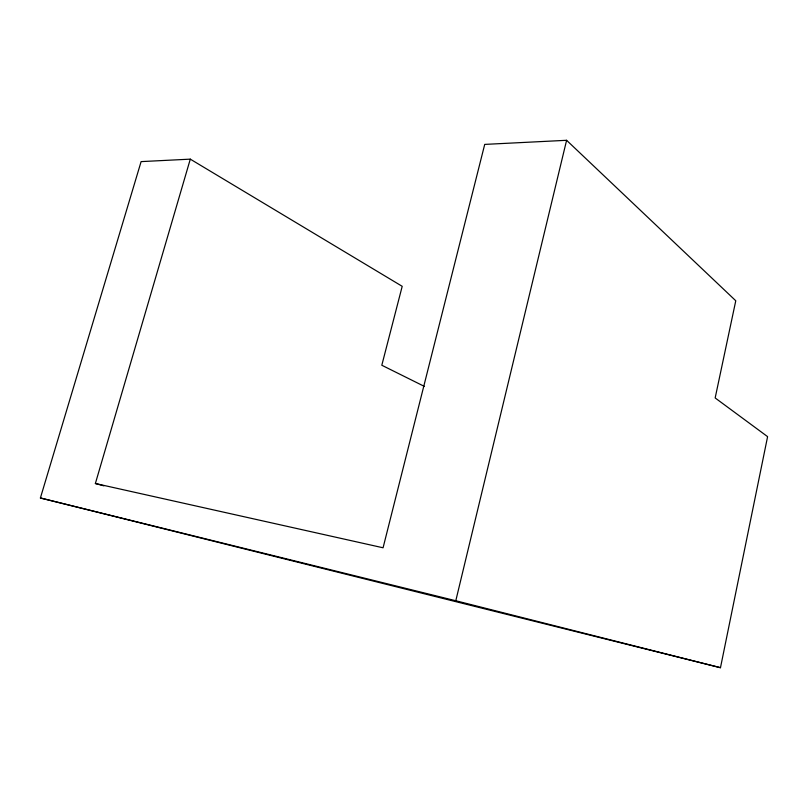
<?xml version="1.0" encoding="UTF-8"?>
<svg xmlns="http://www.w3.org/2000/svg" width="808" height="808" viewBox="0 0 808 808"><rect width="100%" height="100%" fill="white"/><g stroke="black" fill="none" stroke-linecap="round" stroke-linejoin="round"><path stroke-width="1.21" d="M190.294 159.146L141.107 161.61L40.4 497.981L720.473 667.701L767.6 436.643L715.161 397.96L735.775 300.758L566.6 140.299L484.719 144.4L383.073 547.784L95.374 483.507L190.294 159.146L402.202 286.315L381.81 365.246L424.463 386.446M720.473 667.701L455.793 600.748L566.6 140.299M40.4 497.981L455.793 600.748M95.374 483.507L103.889 485.85"/></g></svg>
